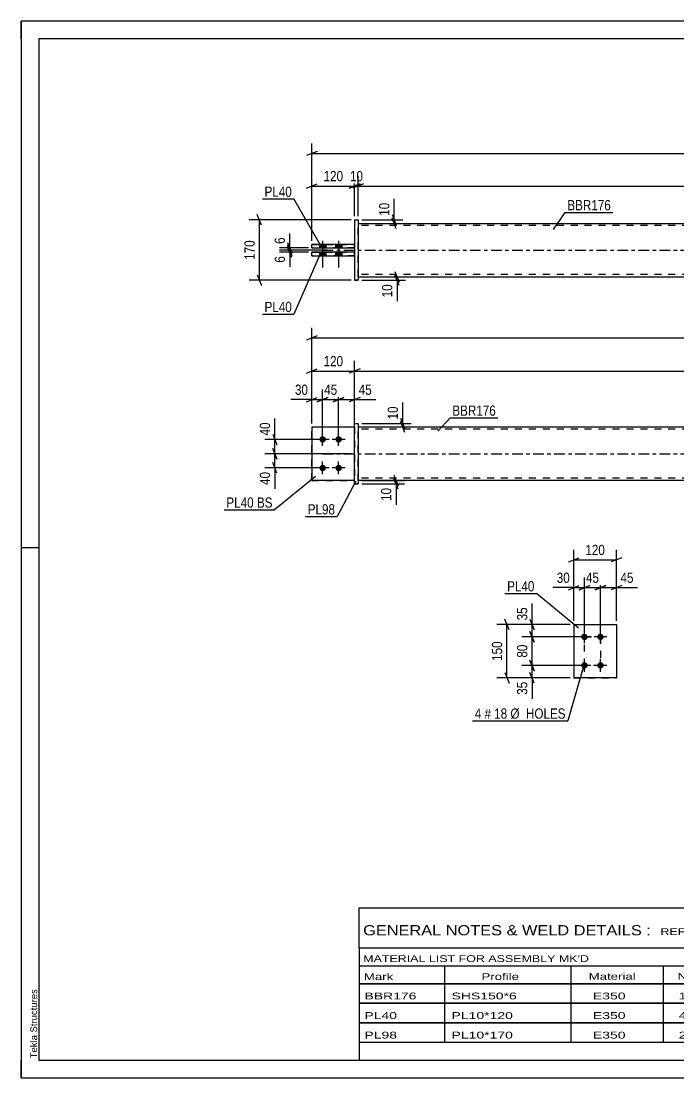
# Model space of a CAD drawing. Header units: millimetres. Extents: x 0 to 420, y 0 to 297.
# Drawn here: x 0 to 184.6, y 0 to 297 of the extents above; entities that cross this region are included whole.
import ezdxf

# ---------------------------------------------------------------- set-up
doc = ezdxf.new("R2010")
doc.units = ezdxf.units.MM
doc.linetypes.add('DXK_LINE_DOT2', pattern=[3.9198, 1.9599, -1.9599])
doc.linetypes.add('DXK_LINE_DOT3', pattern=[5.9187, 2.979, -0.9799, 0.9799, -0.9799])
doc.styles.add('Arial', font='ARIAL.TTF', dxfattribs={"height": 0.2})
doc.styles.add('Arial Narrow', font='ARIALN.TTF', dxfattribs={"height": 0.2})

# ---------------------------------------------------------------- blocks, each defined once
blk = doc.blocks.new('Unknown-580608322-1163')
at = {"color": 5, "linetype": 'Continuous'}
for p, q in [((420, 297), (0, 297)), ((0, 297), (0, 0)), ((0, 292), (0, 297)), ((415, 292), (5, 292)), ((5, 292), (5, 5)), ((5, 149), (0, 149)), ((0, 0), (0, 5)), ((5, 5), (415, 5)), ((0, 0), (420, 0))]:
    blk.add_line(p, q, dxfattribs=at)
at = {"color": 174, "linetype": 'Continuous', "style": 'Arial'}
blk.add_text('Tekla Structures', height=1.9102, rotation=90, dxfattribs=at).set_placement((4.5, 5.5))
blk = doc.blocks.new('Part-580608322-1769 - 1733')
at = {"color": 2, "linetype": 'Continuous'}
for p, q in [((81.76, 182.93), (93.76, 182.93)), ((81.76, 182.93), (81.76, 167.93)), ((93.76, 167.93), (81.76, 167.93)), ((81.76, 167.93), (81.76, 167.93))]:
    blk.add_line(p, q, dxfattribs=at)
at = {"color": 7, "linetype": 'DXK_LINE_DOT2'}
for p, q in [((81.76, 182.93), (93.76, 182.93)), ((93.76, 182.93), (93.76, 182.93)), ((93.76, 182.93), (93.76, 167.93)), ((81.76, 167.93), (93.76, 167.93)), ((81.76, 167.93), (81.76, 167.93))]:
    blk.add_line(p, q, dxfattribs=at)
blk = doc.blocks.new('Part-580608322-1759 - 1733')
at = {"color": 2, "linetype": 'Continuous'}
for p, q in [((93.76, 183.93), (94.76, 183.93)), ((93.76, 166.93), (93.76, 183.93)), ((94.76, 183.93), (94.76, 183.93)), ((94.76, 183.93), (94.76, 166.93)), ((93.76, 166.93), (94.76, 166.93))]:
    blk.add_line(p, q, dxfattribs=at)
at = {"color": 7, "linetype": 'DXK_LINE_DOT2'}
for p, q in [((93.76, 183.93), (94.76, 183.93)), ((94.76, 166.93), (93.76, 166.93)), ((93.76, 166.93), (93.76, 166.93)), ((94.76, 166.93), (94.76, 166.93))]:
    blk.add_line(p, q, dxfattribs=at)
blk = doc.blocks.new('Part-580608322-1764 - 1733')
at = {"color": 7, "linetype": 'DXK_LINE_DOT2'}
for p, q in [((81.76, 182.93), (93.76, 182.93)), ((81.76, 182.93), (93.76, 182.93)), ((81.76, 167.93), (81.76, 182.93)), ((93.76, 182.93), (93.76, 182.93)), ((93.76, 182.93), (93.76, 167.93)), ((81.76, 167.93), (93.76, 167.93)), ((93.76, 167.93), (81.76, 167.93)), ((81.76, 167.93), (81.76, 167.93))]:
    blk.add_line(p, q, dxfattribs=at)
blk = doc.blocks.new('Part-580608322-1779 - 1733')
at = {"color": 2, "linetype": 'Continuous'}
for p, q in [((94.76, 182.93), (328.92, 182.93)), ((328.92, 167.93), (94.76, 167.93))]:
    blk.add_line(p, q, dxfattribs=at)
at = {"color": 7, "linetype": 'DXK_LINE_DOT2'}
for p, q in [((94.76, 167.93), (94.76, 182.93)), ((328.92, 182.33), (94.76, 182.33)), ((328.92, 167.93), (328.92, 182.93)), ((328.92, 168.53), (94.76, 168.53))]:
    blk.add_line(p, q, dxfattribs=at)
at = {"color": 7, "linetype": 'DXK_LINE_DOT3'}
blk.add_line((84.76, 175.43), (338.92, 175.43), dxfattribs=at)
blk = doc.blocks.new('Bolt-580608322-1781 - 1733')
at = {"linetype": 'Continuous'}
for points in [[(84.76, 178.53), (84.58, 178.55), (84.4, 178.6), (84.24, 178.7), (84.1, 178.82), (83.98, 178.98), (83.91, 179.15), (83.87, 179.33), (83.87, 179.52), (83.91, 179.7), (83.98, 179.88), (84.1, 180.03), (84.24, 180.15), (84.4, 180.25), (84.58, 180.31), (84.76, 180.33), (84.95, 180.31), (85.13, 180.25), (85.29, 180.15), (85.43, 180.03), (85.54, 179.88), (85.62, 179.7), (85.66, 179.52), (85.66, 179.33), (85.62, 179.15), (85.54, 178.98), (85.43, 178.82), (85.29, 178.7), (85.13, 178.6), (84.95, 178.55)], [(89.26, 178.53), (89.08, 178.55), (88.9, 178.6), (88.74, 178.7), (88.6, 178.82), (88.48, 178.98), (88.41, 179.15), (88.37, 179.33), (88.37, 179.52), (88.41, 179.7), (88.48, 179.88), (88.6, 180.03), (88.74, 180.15), (88.9, 180.25), (89.08, 180.31), (89.26, 180.33), (89.45, 180.31), (89.63, 180.25), (89.79, 180.15), (89.93, 180.03), (90.04, 179.88), (90.12, 179.7), (90.16, 179.52), (90.16, 179.33), (90.12, 179.15), (90.04, 178.98), (89.93, 178.82), (89.79, 178.7), (89.63, 178.6), (89.45, 178.55)], [(84.76, 170.53), (84.58, 170.55), (84.4, 170.6), (84.24, 170.7), (84.1, 170.82), (83.98, 170.98), (83.91, 171.15), (83.87, 171.33), (83.87, 171.52), (83.91, 171.7), (83.98, 171.88), (84.1, 172.03), (84.24, 172.15), (84.4, 172.25), (84.58, 172.31), (84.76, 172.33), (84.95, 172.31), (85.13, 172.25), (85.29, 172.15), (85.43, 172.03), (85.54, 171.88), (85.62, 171.7), (85.66, 171.52), (85.66, 171.33), (85.62, 171.15), (85.54, 170.98), (85.43, 170.82), (85.29, 170.7), (85.13, 170.6), (84.95, 170.55)], [(89.26, 170.53), (89.08, 170.55), (88.9, 170.6), (88.74, 170.7), (88.6, 170.82), (88.48, 170.98), (88.41, 171.15), (88.37, 171.33), (88.37, 171.52), (88.41, 171.7), (88.48, 171.88), (88.6, 172.03), (88.74, 172.15), (88.9, 172.25), (89.08, 172.31), (89.26, 172.33), (89.45, 172.31), (89.63, 172.25), (89.79, 172.15), (89.93, 172.03), (90.04, 171.88), (90.12, 171.7), (90.16, 171.52), (90.16, 171.33), (90.12, 171.15), (90.04, 170.98), (89.93, 170.82), (89.79, 170.7), (89.63, 170.6), (89.45, 170.55)]]:
    blk.add_hatch(color=1, dxfattribs=at).paths.add_polyline_path(points)
at = {"color": 1, "linetype": 'Continuous'}
for p, q in [((84.76, 177.63), (84.76, 181.23)), ((89.26, 177.63), (89.26, 181.23)), ((86.56, 179.43), (82.96, 179.43)), ((91.06, 179.43), (87.46, 179.43)), ((84.76, 169.63), (84.76, 173.23)), ((89.26, 169.63), (89.26, 173.23)), ((86.56, 171.43), (82.96, 171.43)), ((91.06, 171.43), (87.46, 171.43))]:
    blk.add_line(p, q, dxfattribs=at)
blk = doc.blocks.new('Bolt-580608322-1398 - 1390')
at = {"linetype": 'Continuous'}
for points in [[(83.86, 233.26), (85.66, 233.26), (85.66, 234.26), (83.86, 234.26)], [(83.86, 233.26), (85.66, 233.26), (85.66, 234.26), (83.86, 234.26)], [(83.86, 231.06), (85.66, 231.06), (85.66, 232.06), (83.86, 232.06)], [(83.86, 231.06), (85.66, 231.06), (85.66, 232.06), (83.86, 232.06)], [(88.36, 233.26), (90.16, 233.26), (90.16, 234.26), (88.36, 234.26)], [(88.36, 233.26), (90.16, 233.26), (90.16, 234.26), (88.36, 234.26)], [(88.36, 231.06), (90.16, 231.06), (90.16, 232.06), (88.36, 232.06)], [(88.36, 231.06), (90.16, 231.06), (90.16, 232.06), (88.36, 232.06)]]:
    blk.add_hatch(color=1, dxfattribs=at).paths.add_polyline_path(points)
at = {"color": 1, "linetype": 'Continuous'}
for p, q in [((84.76, 235.26), (84.76, 227.76)), ((84.76, 235.26), (84.76, 227.76)), ((89.26, 235.26), (89.26, 227.76)), ((89.26, 235.26), (89.26, 227.76)), ((83.86, 234.26), (83.86, 233.26)), ((83.86, 234.26), (83.86, 233.26)), ((83.86, 232.06), (83.86, 231.06)), ((83.86, 232.06), (83.86, 231.06)), ((85.66, 234.26), (85.66, 233.26)), ((85.66, 234.26), (85.66, 233.26)), ((85.66, 232.06), (85.66, 231.06)), ((85.66, 232.06), (85.66, 231.06)), ((88.36, 234.26), (88.36, 233.26)), ((88.36, 234.26), (88.36, 233.26)), ((88.36, 232.06), (88.36, 231.06)), ((88.36, 232.06), (88.36, 231.06)), ((90.16, 234.26), (90.16, 233.26)), ((90.16, 234.26), (90.16, 233.26)), ((90.16, 232.06), (90.16, 231.06)), ((90.16, 232.06), (90.16, 231.06))]:
    blk.add_line(p, q, dxfattribs=at)
blk = doc.blocks.new('Part-580608322-1441 - 1390')
at = {"color": 2, "linetype": 'Continuous'}
for p, q in [((93.76, 232.06), (81.76, 232.06)), ((81.76, 231.06), (81.76, 232.06)), ((81.76, 231.06), (93.76, 231.06)), ((81.76, 231.06), (81.76, 231.06))]:
    blk.add_line(p, q, dxfattribs=at)
at = {"color": 7, "linetype": 'DXK_LINE_DOT2'}
for p, q in [((81.76, 232.06), (93.76, 232.06)), ((93.76, 231.06), (93.76, 232.06)), ((93.76, 231.06), (81.76, 231.06))]:
    blk.add_line(p, q, dxfattribs=at)
blk = doc.blocks.new('Part-580608322-1425 - 1390')
at = {"color": 2, "linetype": 'Continuous'}
for p, q in [((94.76, 240.16), (328.92, 240.16)), ((94.76, 225.16), (328.92, 225.16))]:
    blk.add_line(p, q, dxfattribs=at)
at = {"color": 7, "linetype": 'DXK_LINE_DOT2'}
for p, q in [((94.76, 225.16), (94.76, 240.16)), ((328.92, 239.56), (94.76, 239.56)), ((328.92, 240.16), (328.92, 225.16)), ((328.92, 225.76), (94.76, 225.76))]:
    blk.add_line(p, q, dxfattribs=at)
at = {"color": 7, "linetype": 'DXK_LINE_DOT3'}
blk.add_line((84.76, 232.66), (338.92, 232.66), dxfattribs=at)
blk = doc.blocks.new('Part-580608322-1446 - 1390')
at = {"color": 2, "linetype": 'Continuous'}
for p, q in [((93.76, 234.26), (81.76, 234.26)), ((81.76, 233.26), (81.76, 234.26)), ((81.76, 233.26), (93.76, 233.26)), ((81.76, 233.26), (81.76, 233.26))]:
    blk.add_line(p, q, dxfattribs=at)
at = {"color": 7, "linetype": 'DXK_LINE_DOT2'}
for p, q in [((81.76, 234.26), (93.76, 234.26)), ((93.76, 233.26), (81.76, 233.26)), ((93.76, 233.26), (93.76, 234.26))]:
    blk.add_line(p, q, dxfattribs=at)
blk = doc.blocks.new('Part-580608322-1447 - 1390')
at = {"color": 2, "linetype": 'Continuous'}
for p, q in [((93.76, 241.16), (94.76, 241.16)), ((93.76, 241.16), (93.76, 224.16)), ((94.76, 241.16), (94.76, 241.16)), ((94.76, 241.16), (94.76, 224.16)), ((94.76, 224.16), (93.76, 224.16)), ((93.76, 224.16), (93.76, 224.16))]:
    blk.add_line(p, q, dxfattribs=at)
at = {"color": 7, "linetype": 'DXK_LINE_DOT2'}
for p, q in [((93.76, 241.16), (94.76, 241.16)), ((93.76, 224.16), (94.76, 224.16)), ((93.76, 224.16), (93.76, 224.16))]:
    blk.add_line(p, q, dxfattribs=at)
blk = doc.blocks.new('Part-580608322-2112 - 2105')
at = {"color": 2, "linetype": 'Continuous'}
for p, q in [((155.36, 127.44), (167.36, 127.44)), ((155.36, 127.44), (155.36, 112.44)), ((167.36, 127.44), (167.36, 127.44)), ((167.36, 127.44), (167.36, 112.44)), ((167.36, 112.44), (155.36, 112.44)), ((155.36, 112.44), (155.36, 112.44))]:
    blk.add_line(p, q, dxfattribs=at)
at = {"color": 7, "linetype": 'DXK_LINE_DOT2'}
for p, q in [((155.36, 127.44), (167.36, 127.44)), ((167.36, 127.44), (167.36, 127.44)), ((155.36, 112.44), (167.36, 112.44))]:
    blk.add_line(p, q, dxfattribs=at)
blk = doc.blocks.new('Bolt-580608322-2145 - 2105')
at = {"linetype": 'Continuous'}
for points in [[(158.36, 124.84), (158.54, 124.82), (158.72, 124.76), (158.88, 124.67), (159.02, 124.54), (159.13, 124.39), (159.21, 124.22), (159.25, 124.04), (159.25, 123.85), (159.21, 123.66), (159.13, 123.49), (159.02, 123.34), (158.88, 123.21), (158.72, 123.12), (158.54, 123.06), (158.36, 123.04), (158.17, 123.06), (157.99, 123.12), (157.83, 123.21), (157.69, 123.34), (157.58, 123.49), (157.5, 123.66), (157.46, 123.85), (157.46, 124.04), (157.5, 124.22), (157.58, 124.39), (157.69, 124.54), (157.83, 124.67), (157.99, 124.76), (158.17, 124.82)], [(162.86, 124.84), (163.04, 124.82), (163.22, 124.76), (163.38, 124.67), (163.52, 124.54), (163.63, 124.39), (163.71, 124.22), (163.75, 124.04), (163.75, 123.85), (163.71, 123.66), (163.63, 123.49), (163.52, 123.34), (163.38, 123.21), (163.22, 123.12), (163.04, 123.06), (162.86, 123.04), (162.67, 123.06), (162.49, 123.12), (162.33, 123.21), (162.19, 123.34), (162.08, 123.49), (162, 123.66), (161.96, 123.85), (161.96, 124.04), (162, 124.22), (162.08, 124.39), (162.19, 124.54), (162.33, 124.67), (162.49, 124.76), (162.67, 124.82)], [(158.36, 116.84), (158.54, 116.82), (158.72, 116.76), (158.88, 116.67), (159.02, 116.54), (159.13, 116.39), (159.21, 116.22), (159.25, 116.04), (159.25, 115.85), (159.21, 115.66), (159.13, 115.49), (159.02, 115.34), (158.88, 115.21), (158.72, 115.12), (158.54, 115.06), (158.36, 115.04), (158.17, 115.06), (157.99, 115.12), (157.83, 115.21), (157.69, 115.34), (157.58, 115.49), (157.5, 115.66), (157.46, 115.85), (157.46, 116.04), (157.5, 116.22), (157.58, 116.39), (157.69, 116.54), (157.83, 116.67), (157.99, 116.76), (158.17, 116.82)], [(162.86, 116.84), (163.04, 116.82), (163.22, 116.76), (163.38, 116.67), (163.52, 116.54), (163.63, 116.39), (163.71, 116.22), (163.75, 116.04), (163.75, 115.85), (163.71, 115.66), (163.63, 115.49), (163.52, 115.34), (163.38, 115.21), (163.22, 115.12), (163.04, 115.06), (162.86, 115.04), (162.67, 115.06), (162.49, 115.12), (162.33, 115.21), (162.19, 115.34), (162.08, 115.49), (162, 115.66), (161.96, 115.85), (161.96, 116.04), (162, 116.22), (162.08, 116.39), (162.19, 116.54), (162.33, 116.67), (162.49, 116.76), (162.67, 116.82)]]:
    blk.add_hatch(color=1, dxfattribs=at).paths.add_polyline_path(points)
at = {"color": 1, "linetype": 'Continuous'}
for p, q in [((158.36, 122.14), (158.36, 125.74)), ((162.86, 122.14), (162.86, 125.74)), ((160.16, 123.94), (156.56, 123.94)), ((164.66, 123.94), (161.06, 123.94)), ((160.16, 115.94), (156.56, 115.94)), ((158.36, 114.14), (158.36, 117.74)), ((164.66, 115.94), (161.06, 115.94)), ((162.86, 114.14), (162.86, 117.74))]:
    blk.add_line(p, q, dxfattribs=at)
blk = doc.blocks.new('Rectangle-580608322-2255 - 2105')
at = {"color": 1, "linetype": 'DXK_LINE_DOT2'}
blk.add_lwpolyline([(158.36, 123.94), (162.86, 123.94), (162.86, 115.94), (158.36, 115.94), (158.36, 123.94)], close=True, dxfattribs=at)
blk = doc.blocks.new('StraightDimension-580608322-1955 - 1733')
at = {"color": 7, "linetype": 'Continuous'}
for p, q in [((83.76, 179.43), (68.47, 179.43)), ((70.72, 180.93), (71.92, 177.93)), ((71.32, 175.43), (71.32, 179.43)), ((92.76, 175.43), (68.47, 175.43)), ((71.92, 173.93), (70.72, 176.93))]:
    blk.add_line(p, q, dxfattribs=at)
at = {"color": 0}
blk.add_wipeout([(70.57, 184.81), (66.37, 184.81), (66.37, 179.95), (70.57, 179.95)], dxfattribs=at)
at = {"color": 7, "linetype": 'Continuous'}
blk.add_line((71.32, 179.43), (71.32, 185.33), dxfattribs=at)
blk.add_line((71.32, 179.43), (71.32, 185.33), dxfattribs=at)
at = {"color": 3, "style": 'Arial Narrow'}
blk.add_text('40', height=2.863, rotation=90.0002, dxfattribs=at).set_placement((69.97, 180.55))
blk = doc.blocks.new('StraightDimension-580608322-1784 - 1733')
at = {"color": 7, "linetype": 'Continuous'}
for p, q in [((104.79, 169.43), (105.99, 166.43)), ((95.76, 167.93), (107.79, 167.93)), ((95.76, 166.93), (107.79, 166.93)), ((105.99, 165.43), (104.79, 168.43)), ((105.39, 166.93), (105.39, 167.93))]:
    blk.add_line(p, q, dxfattribs=at)
at = {"color": 0}
blk.add_wipeout([(104.64, 166.4), (100.44, 166.4), (100.44, 161.55), (104.64, 161.55)], dxfattribs=at)
at = {"color": 7, "linetype": 'Continuous'}
blk.add_line((105.39, 166.93), (105.39, 161.02), dxfattribs=at)
blk.add_line((105.39, 166.93), (105.39, 161.02), dxfattribs=at)
at = {"color": 3, "style": 'Arial Narrow'}
blk.add_text('10', height=2.863, rotation=90.0002, dxfattribs=at).set_placement((104.04, 162.15))
blk = doc.blocks.new('StraightDimension-580608322-1857 - 1733')
at = {"color": 7, "linetype": 'Continuous'}
for p, q in [((83.26, 208.58), (80.26, 207.38)), ((81.76, 183.93), (81.76, 210.83)), ((81.76, 207.98), (341.92, 207.98)), ((340.42, 207.38), (343.42, 208.58)), ((341.92, 183.93), (341.92, 210.83))]:
    blk.add_line(p, q, dxfattribs=at)
at = {"color": 0}
blk.add_wipeout([(216.1, 208.73), (216.1, 212.93), (207.58, 212.93), (207.58, 208.73)], dxfattribs=at)
at = {"color": 3, "style": 'Arial Narrow'}
blk.add_text('2602', height=2.863, dxfattribs=at).set_placement((208.18, 209.33))
blk = doc.blocks.new('StraightDimension-580608322-1793 - 1733')
at = {"color": 7, "linetype": 'Continuous'}
for p, q in [((106.67, 185.43), (107.87, 182.43)), ((107.87, 181.43), (106.67, 184.43)), ((95.76, 183.93), (109.67, 183.93)), ((95.76, 182.93), (109.67, 182.93)), ((107.27, 182.93), (107.27, 183.93))]:
    blk.add_line(p, q, dxfattribs=at)
at = {"color": 0}
blk.add_wipeout([(106.52, 189.31), (102.32, 189.31), (102.32, 184.45), (106.52, 184.45)], dxfattribs=at)
at = {"color": 7, "linetype": 'Continuous'}
blk.add_line((107.27, 183.93), (107.27, 189.83), dxfattribs=at)
blk.add_line((107.27, 183.93), (107.27, 189.83), dxfattribs=at)
at = {"color": 3, "style": 'Arial Narrow'}
blk.add_text('10', height=2.863, rotation=90.0002, dxfattribs=at).set_placement((105.92, 185.05))
blk = doc.blocks.new('StraightDimension-580608322-1930 - 1733')
at = {"color": 7, "linetype": 'Continuous'}
for p, q in [((80.26, 198.06), (83.26, 199.26)), ((81.76, 183.93), (81.76, 201.51)), ((95.26, 199.26), (92.26, 198.06)), ((93.76, 176.43), (93.76, 201.51)), ((81.76, 198.66), (93.76, 198.66))]:
    blk.add_line(p, q, dxfattribs=at)
at = {"color": 0}
blk.add_wipeout([(91.11, 199.41), (91.11, 203.61), (84.42, 203.61), (84.42, 199.41)], dxfattribs=at)
at = {"color": 3, "style": 'Arial Narrow'}
blk.add_text('120', height=2.863, dxfattribs=at).set_placement((85.02, 200.01))
blk = doc.blocks.new('StraightDimension-580608322-1915 - 1733')
at = {"color": 7, "linetype": 'Continuous'}
for p, q in [((95.26, 199.26), (92.26, 198.06)), ((93.76, 176.43), (93.76, 201.51)), ((328.42, 198.06), (331.42, 199.26)), ((329.92, 183.93), (329.92, 201.51)), ((93.76, 198.66), (329.92, 198.66))]:
    blk.add_line(p, q, dxfattribs=at)
at = {"color": 0}
blk.add_wipeout([(216.1, 199.41), (216.1, 203.61), (207.58, 203.61), (207.58, 199.41)], dxfattribs=at)
at = {"color": 3, "style": 'Arial Narrow'}
blk.add_text('2362', height=2.863, dxfattribs=at).set_placement((208.18, 200.01))
blk = doc.blocks.new('StraightDimension-580608322-1946 - 1733')
at = {"color": 7, "linetype": 'Continuous'}
for p, q in [((92.76, 175.43), (68.47, 175.43)), ((70.72, 176.93), (71.92, 173.93)), ((71.32, 171.43), (71.32, 175.43)), ((71.92, 169.93), (70.72, 172.93)), ((83.76, 171.43), (68.47, 171.43))]:
    blk.add_line(p, q, dxfattribs=at)
at = {"color": 0}
blk.add_wipeout([(70.57, 170.9), (66.37, 170.9), (66.37, 166.05), (70.57, 166.05)], dxfattribs=at)
at = {"color": 7, "linetype": 'Continuous'}
blk.add_line((71.32, 171.43), (71.32, 165.52), dxfattribs=at)
blk.add_line((71.32, 171.43), (71.32, 165.52), dxfattribs=at)
at = {"color": 3, "style": 'Arial Narrow'}
blk.add_text('40', height=2.863, rotation=90.0002, dxfattribs=at).set_placement((69.97, 166.65))
blk = doc.blocks.new('StraightDimension-580608322-1965 - 1733')
at = {"color": 7, "linetype": 'Continuous'}
for p, q in [((89.26, 180.43), (89.26, 193.48)), ((93.76, 183.93), (93.76, 193.48)), ((87.76, 190.03), (90.76, 191.23)), ((89.26, 190.63), (93.76, 190.63)), ((95.26, 191.23), (92.26, 190.03))]:
    blk.add_line(p, q, dxfattribs=at)
at = {"color": 0}
blk.add_wipeout([(99.15, 191.38), (99.15, 195.58), (94.29, 195.58), (94.29, 191.38)], dxfattribs=at)
at = {"color": 7, "linetype": 'Continuous'}
blk.add_line((93.76, 190.63), (99.67, 190.63), dxfattribs=at)
blk.add_line((93.76, 190.63), (99.67, 190.63), dxfattribs=at)
at = {"color": 3, "style": 'Arial Narrow'}
blk.add_text('45', height=2.863, dxfattribs=at).set_placement((94.89, 191.98))
blk = doc.blocks.new('StraightDimension-580608322-1982 - 1733')
at = {"color": 7, "linetype": 'Continuous'}
for p, q in [((84.76, 180.43), (84.76, 193.48)), ((89.26, 180.43), (89.26, 193.48)), ((83.26, 190.03), (86.26, 191.23)), ((84.76, 190.63), (89.26, 190.63)), ((90.76, 191.23), (87.76, 190.03))]:
    blk.add_line(p, q, dxfattribs=at)
at = {"color": 0}
blk.add_wipeout([(89.44, 191.38), (89.44, 195.58), (84.59, 195.58), (84.59, 191.38)], dxfattribs=at)
at = {"color": 3, "style": 'Arial Narrow'}
blk.add_text('45', height=2.863, dxfattribs=at).set_placement((85.19, 191.98))
blk = doc.blocks.new('StraightDimension-580608322-1995 - 1733')
at = {"color": 7, "linetype": 'Continuous'}
for p, q in [((81.76, 183.93), (81.76, 193.48)), ((84.76, 180.43), (84.76, 193.48)), ((80.26, 190.03), (83.26, 191.23)), ((81.76, 190.63), (84.76, 190.63)), ((86.26, 191.23), (83.26, 190.03))]:
    blk.add_line(p, q, dxfattribs=at)
at = {"color": 0}
blk.add_wipeout([(81.24, 191.38), (81.24, 195.58), (76.38, 195.58), (76.38, 191.38)], dxfattribs=at)
at = {"color": 7, "linetype": 'Continuous'}
blk.add_line((81.76, 190.63), (75.86, 190.63), dxfattribs=at)
blk.add_line((81.76, 190.63), (75.86, 190.63), dxfattribs=at)
at = {"color": 3, "style": 'Arial Narrow'}
blk.add_text('30', height=2.863, dxfattribs=at).set_placement((76.98, 191.98))
blk = doc.blocks.new('StraightDimension-580608322-1676 - 1390')
at = {"color": 7, "linetype": 'Continuous'}
for p, q in [((86.01, 232.66), (72.65, 232.66)), ((80.76, 232.06), (72.65, 232.06)), ((74.9, 234.16), (76.1, 231.16)), ((76.1, 230.56), (74.9, 233.56)), ((75.5, 232.06), (75.5, 232.66))]:
    blk.add_line(p, q, dxfattribs=at)
at = {"color": 0}
blk.add_wipeout([(74.75, 231.54), (70.55, 231.54), (70.55, 228.51), (74.75, 228.51)], dxfattribs=at)
at = {"color": 7, "linetype": 'Continuous'}
blk.add_line((75.5, 232.06), (75.5, 227.98), dxfattribs=at)
blk.add_line((75.5, 232.06), (75.5, 227.98), dxfattribs=at)
at = {"color": 3, "style": 'Arial Narrow'}
blk.add_text('6', height=2.86, rotation=90.0002, dxfattribs=at).set_placement((74.15, 229.11))
blk = doc.blocks.new('StraightDimension-580608322-1488 - 1390')
at = {"color": 7, "linetype": 'Continuous'}
for p, q in [((105.07, 226.66), (106.27, 223.66)), ((95.76, 225.16), (108.07, 225.16)), ((95.76, 224.16), (108.07, 224.16)), ((106.27, 222.66), (105.07, 225.66)), ((105.67, 224.16), (105.67, 225.16))]:
    blk.add_line(p, q, dxfattribs=at)
at = {"color": 0}
blk.add_wipeout([(104.92, 223.64), (100.72, 223.64), (100.72, 218.78), (104.92, 218.78)], dxfattribs=at)
at = {"color": 7, "linetype": 'Continuous'}
blk.add_line((105.67, 224.16), (105.67, 218.26), dxfattribs=at)
blk.add_line((105.67, 224.16), (105.67, 218.26), dxfattribs=at)
at = {"color": 3, "style": 'Arial Narrow'}
blk.add_text('10', height=2.863, rotation=90.0002, dxfattribs=at).set_placement((104.32, 219.38))
blk = doc.blocks.new('StraightDimension-580608322-1498 - 1390')
at = {"color": 7, "linetype": 'Continuous'}
for p, q in [((95.76, 241.16), (107.26, 241.16)), ((104.26, 242.66), (105.46, 239.66)), ((105.46, 238.66), (104.26, 241.66)), ((104.86, 240.16), (104.86, 241.16)), ((95.76, 240.16), (107.26, 240.16))]:
    blk.add_line(p, q, dxfattribs=at)
at = {"color": 0}
blk.add_wipeout([(104.11, 246.54), (99.91, 246.54), (99.91, 241.69), (104.11, 241.69)], dxfattribs=at)
at = {"color": 7, "linetype": 'Continuous'}
blk.add_line((104.86, 241.16), (104.86, 247.07), dxfattribs=at)
blk.add_line((104.86, 241.16), (104.86, 247.07), dxfattribs=at)
at = {"color": 3, "style": 'Arial Narrow'}
blk.add_text('10', height=2.863, rotation=90.0002, dxfattribs=at).set_placement((103.51, 242.29))
blk = doc.blocks.new('StraightDimension-580608322-1509 - 1390')
at = {"color": 7, "linetype": 'Continuous'}
for p, q in [((92.76, 241.16), (64.14, 241.16)), ((67.59, 239.66), (66.39, 242.66)), ((66.99, 224.16), (66.99, 241.16)), ((92.76, 224.16), (64.14, 224.16)), ((66.39, 225.66), (67.59, 222.66))]:
    blk.add_line(p, q, dxfattribs=at)
at = {"color": 0}
blk.add_wipeout([(66.24, 236.01), (62.04, 236.01), (62.04, 229.32), (66.24, 229.32)], dxfattribs=at)
at = {"color": 3, "style": 'Arial Narrow'}
blk.add_text('170', height=2.863, rotation=90.0002, dxfattribs=at).set_placement((65.64, 229.92))
blk = doc.blocks.new('StraightDimension-580608322-1520 - 1390')
at = {"color": 7, "linetype": 'Continuous'}
for p, q in [((81.76, 235.26), (81.76, 262.65)), ((341.92, 235.26), (341.92, 262.65)), ((83.26, 260.4), (80.26, 259.2)), ((81.76, 259.8), (341.92, 259.8)), ((340.42, 259.2), (343.42, 260.4))]:
    blk.add_line(p, q, dxfattribs=at)
at = {"color": 0}
blk.add_wipeout([(216.1, 260.55), (216.1, 264.75), (207.58, 264.75), (207.58, 260.55)], dxfattribs=at)
at = {"color": 3, "style": 'Arial Narrow'}
blk.add_text('2602', height=2.863, dxfattribs=at).set_placement((208.18, 261.15))
blk = doc.blocks.new('StraightDimension-580608322-1531 - 1390')
at = {"color": 7, "linetype": 'Continuous'}
for p, q in [((81.76, 235.26), (81.76, 253.51)), ((93.76, 242.16), (93.76, 253.51)), ((80.26, 250.06), (83.26, 251.26)), ((81.76, 250.66), (93.76, 250.66)), ((95.26, 251.26), (92.26, 250.06))]:
    blk.add_line(p, q, dxfattribs=at)
at = {"color": 0}
blk.add_wipeout([(91.11, 251.41), (91.11, 255.61), (84.42, 255.61), (84.42, 251.41)], dxfattribs=at)
at = {"color": 3, "style": 'Arial Narrow'}
blk.add_text('120', height=2.863, dxfattribs=at).set_placement((85.02, 252.01))
blk = doc.blocks.new('StraightDimension-580608322-1541 - 1390')
at = {"color": 7, "linetype": 'Continuous'}
for p, q in [((93.76, 242.16), (93.76, 253.51)), ((94.76, 242.16), (94.76, 253.51)), ((92.26, 250.06), (95.26, 251.26)), ((96.26, 251.26), (93.26, 250.06)), ((93.76, 250.66), (94.76, 250.66))]:
    blk.add_line(p, q, dxfattribs=at)
at = {"color": 0}
blk.add_wipeout([(96.69, 251.41), (96.69, 255.61), (91.84, 255.61), (91.84, 251.41)], dxfattribs=at)
at = {"color": 3, "style": 'Arial Narrow'}
blk.add_text('10', height=2.863, dxfattribs=at).set_placement((92.44, 252.01))
blk = doc.blocks.new('StraightDimension-580608322-1571 - 1390')
at = {"color": 7, "linetype": 'Continuous'}
for p, q in [((94.76, 242.16), (94.76, 253.51)), ((328.92, 242.16), (328.92, 253.51)), ((96.26, 251.26), (93.26, 250.06)), ((94.76, 250.66), (328.92, 250.66)), ((327.42, 250.06), (330.42, 251.26))]:
    blk.add_line(p, q, dxfattribs=at)
at = {"color": 0}
blk.add_wipeout([(216.1, 251.41), (216.1, 255.61), (207.58, 255.61), (207.58, 251.41)], dxfattribs=at)
at = {"color": 3, "style": 'Arial Narrow'}
blk.add_text('2342', height=2.863, dxfattribs=at).set_placement((208.18, 252.01))
blk = doc.blocks.new('StraightDimension-580608322-1686 - 1390')
at = {"color": 7, "linetype": 'Continuous'}
for p, q in [((74.9, 234.76), (76.1, 231.76)), ((80.76, 233.26), (72.65, 233.26)), ((86.01, 232.66), (72.65, 232.66)), ((76.1, 231.16), (74.9, 234.16)), ((75.5, 232.66), (75.5, 233.26))]:
    blk.add_line(p, q, dxfattribs=at)
at = {"color": 0}
blk.add_wipeout([(74.75, 236.82), (70.55, 236.82), (70.55, 233.79), (74.75, 233.79)], dxfattribs=at)
at = {"color": 7, "linetype": 'Continuous'}
blk.add_line((75.5, 233.26), (75.5, 237.34), dxfattribs=at)
blk.add_line((75.5, 233.26), (75.5, 237.34), dxfattribs=at)
at = {"color": 3, "style": 'Arial Narrow'}
blk.add_text('6', height=2.86, rotation=90.0002, dxfattribs=at).set_placement((74.15, 234.39))
blk = doc.blocks.new('StraightDimension-580608322-2165 - 2105')
at = {"color": 7, "linetype": 'Continuous'}
for p, q in [((162.86, 124.94), (162.86, 140.64)), ((167.36, 128.44), (167.36, 140.64)), ((161.36, 137.19), (164.36, 138.39)), ((162.86, 137.79), (167.36, 137.79)), ((168.86, 138.39), (165.86, 137.19))]:
    blk.add_line(p, q, dxfattribs=at)
at = {"color": 0}
blk.add_wipeout([(172.74, 138.54), (172.74, 142.74), (167.88, 142.74), (167.88, 138.54)], dxfattribs=at)
at = {"color": 7, "linetype": 'Continuous'}
blk.add_line((167.36, 137.79), (173.26, 137.79), dxfattribs=at)
blk.add_line((167.36, 137.79), (173.26, 137.79), dxfattribs=at)
at = {"color": 3, "style": 'Arial Narrow'}
blk.add_text('45', height=2.863, dxfattribs=at).set_placement((168.48, 139.14))
blk = doc.blocks.new('StraightDimension-580608322-2148 - 2105')
at = {"color": 7, "linetype": 'Continuous'}
for p, q in [((153.86, 144.99), (156.86, 146.19)), ((155.36, 128.44), (155.36, 148.44)), ((155.36, 145.59), (167.36, 145.59)), ((168.86, 146.19), (165.86, 144.99)), ((167.36, 128.44), (167.36, 148.44))]:
    blk.add_line(p, q, dxfattribs=at)
at = {"color": 0}
blk.add_wipeout([(164.7, 146.34), (164.7, 150.54), (158.01, 150.54), (158.01, 146.34)], dxfattribs=at)
at = {"color": 3, "style": 'Arial Narrow'}
blk.add_text('120', height=2.863, dxfattribs=at).set_placement((158.61, 146.94))
blk = doc.blocks.new('StraightDimension-580608322-2242 - 2105')
at = {"color": 7, "linetype": 'Continuous'}
for p, q in [((157.36, 115.94), (140.77, 115.94)), ((143.02, 117.44), (144.22, 114.44)), ((143.62, 112.44), (143.62, 115.94)), ((144.22, 110.94), (143.02, 113.94)), ((154.36, 112.44), (140.77, 112.44))]:
    blk.add_line(p, q, dxfattribs=at)
at = {"color": 0}
blk.add_wipeout([(142.87, 111.92), (138.67, 111.92), (138.67, 107.06), (142.87, 107.06)], dxfattribs=at)
at = {"color": 7, "linetype": 'Continuous'}
blk.add_line((143.62, 112.44), (143.62, 106.54), dxfattribs=at)
blk.add_line((143.62, 112.44), (143.62, 106.54), dxfattribs=at)
at = {"color": 3, "style": 'Arial Narrow'}
blk.add_text('35', height=2.863, rotation=90.0002, dxfattribs=at).set_placement((142.27, 107.66))
blk = doc.blocks.new('StraightDimension-580608322-2178 - 2105')
at = {"color": 7, "linetype": 'Continuous'}
for p, q in [((158.36, 124.94), (158.36, 140.64)), ((162.86, 124.94), (162.86, 140.64)), ((156.86, 137.19), (159.86, 138.39)), ((158.36, 137.79), (162.86, 137.79)), ((164.36, 138.39), (161.36, 137.19))]:
    blk.add_line(p, q, dxfattribs=at)
at = {"color": 0}
blk.add_wipeout([(163.03, 138.54), (163.03, 142.74), (158.18, 142.74), (158.18, 138.54)], dxfattribs=at)
at = {"color": 3, "style": 'Arial Narrow'}
blk.add_text('45', height=2.863, dxfattribs=at).set_placement((158.78, 139.14))
blk = doc.blocks.new('StraightDimension-580608322-2188 - 2105')
at = {"color": 7, "linetype": 'Continuous'}
for p, q in [((155.36, 128.44), (155.36, 140.64)), ((158.36, 124.94), (158.36, 140.64)), ((153.86, 137.19), (156.86, 138.39)), ((155.36, 137.79), (158.36, 137.79)), ((159.86, 138.39), (156.86, 137.19))]:
    blk.add_line(p, q, dxfattribs=at)
at = {"color": 0}
blk.add_wipeout([(154.83, 138.54), (154.83, 142.74), (149.97, 142.74), (149.97, 138.54)], dxfattribs=at)
at = {"color": 7, "linetype": 'Continuous'}
blk.add_line((155.36, 137.79), (149.45, 137.79), dxfattribs=at)
blk.add_line((155.36, 137.79), (149.45, 137.79), dxfattribs=at)
at = {"color": 3, "style": 'Arial Narrow'}
blk.add_text('30', height=2.863, dxfattribs=at).set_placement((150.57, 139.14))
blk = doc.blocks.new('StraightDimension-580608322-2202 - 2105')
at = {"color": 7, "linetype": 'Continuous'}
for p, q in [((137.16, 125.94), (135.96, 128.94)), ((154.36, 127.44), (133.71, 127.44)), ((136.56, 112.44), (136.56, 127.44)), ((135.96, 113.94), (137.16, 110.94)), ((154.36, 112.44), (133.71, 112.44))]:
    blk.add_line(p, q, dxfattribs=at)
at = {"color": 0}
blk.add_wipeout([(135.81, 123.28), (131.61, 123.28), (131.61, 116.6), (135.81, 116.6)], dxfattribs=at)
at = {"color": 3, "style": 'Arial Narrow'}
blk.add_text('150', height=2.863, rotation=90.0002, dxfattribs=at).set_placement((135.21, 117.2))
blk = doc.blocks.new('StraightDimension-580608322-2219 - 2105')
at = {"color": 7, "linetype": 'Continuous'}
for p, q in [((143.02, 128.94), (144.22, 125.94)), ((154.36, 127.44), (140.77, 127.44)), ((144.22, 122.44), (143.02, 125.44)), ((143.62, 123.94), (143.62, 127.44)), ((157.36, 123.94), (140.77, 123.94))]:
    blk.add_line(p, q, dxfattribs=at)
at = {"color": 0}
blk.add_wipeout([(142.87, 132.82), (138.67, 132.82), (138.67, 127.97), (142.87, 127.97)], dxfattribs=at)
at = {"color": 7, "linetype": 'Continuous'}
blk.add_line((143.62, 127.44), (143.62, 133.35), dxfattribs=at)
blk.add_line((143.62, 127.44), (143.62, 133.35), dxfattribs=at)
at = {"color": 3, "style": 'Arial Narrow'}
blk.add_text('35', height=2.863, rotation=90.0002, dxfattribs=at).set_placement((142.27, 128.57))
blk = doc.blocks.new('StraightDimension-580608322-2232 - 2105')
at = {"color": 7, "linetype": 'Continuous'}
for p, q in [((143.02, 125.44), (144.22, 122.44)), ((157.36, 123.94), (140.77, 123.94)), ((143.62, 115.94), (143.62, 123.94)), ((157.36, 115.94), (140.77, 115.94)), ((144.22, 114.44), (143.02, 117.44))]:
    blk.add_line(p, q, dxfattribs=at)
at = {"color": 0}
blk.add_wipeout([(142.87, 122.37), (138.67, 122.37), (138.67, 117.51), (142.87, 117.51)], dxfattribs=at)
at = {"color": 3, "style": 'Arial Narrow'}
blk.add_text('80', height=2.863, rotation=90.0002, dxfattribs=at).set_placement((142.27, 118.11))
blk = doc.blocks.new('Unknown-580608322-3670')
at = {"color": 7, "linetype": 'Continuous'}
for p, q in [((95, 47.75), (255, 47.75)), ((95, 36.5), (95, 47.75)), ((255, 47.75), (255, 36.5)), ((95, 36.5), (255, 36.5)), ((95, 36.5), (95, 31.5)), ((255, 36.5), (255, 31.5)), ((95, 31.5), (255, 31.5)), ((95, 31.5), (95, 26.5)), ((119, 31.5), (119, 26.5)), ((154.5, 31.5), (154.5, 26.5)), ((180.5, 31.5), (180.5, 26.5)), ((193.5, 31.5), (193.5, 26.5)), ((211, 31.5), (211, 26.5)), ((233, 31.5), (233, 26.5)), ((255, 31.5), (255, 26.5)), ((95, 26.5), (255, 26.5)), ((95, 26.45), (95, 21.05)), ((95, 26.45), (255, 26.45)), ((119, 26.5), (119, 21)), ((154.5, 26.5), (154.5, 21)), ((180.5, 26.5), (180.5, 21)), ((193.5, 26.5), (193.5, 21)), ((211, 26.5), (211, 21)), ((233, 26.5), (233, 21)), ((255, 26.45), (255, 21.05)), ((95, 21.05), (255, 21.05)), ((95, 20.95), (95, 15.55)), ((95, 20.95), (255, 20.95)), ((119, 21), (119, 15.5)), ((154.5, 21), (154.5, 15.5)), ((180.5, 21), (180.5, 15.5)), ((193.5, 21), (193.5, 15.5)), ((211, 21), (211, 15.5)), ((233, 21), (233, 15.5)), ((255, 20.95), (255, 15.55)), ((95, 15.55), (255, 15.55)), ((95, 15.45), (95, 10.05)), ((95, 15.45), (255, 15.45)), ((119, 15.5), (119, 10)), ((154.5, 15.5), (154.5, 10)), ((180.5, 15.5), (180.5, 10)), ((193.5, 15.5), (193.5, 10)), ((211, 15.5), (211, 10)), ((233, 15.5), (233, 10)), ((255, 15.45), (255, 10.05)), ((95, 10.05), (255, 10.05)), ((95, 10), (255, 10)), ((95, 10), (95, 5)), ((211, 10), (211, 5)), ((233, 10), (233, 5)), ((255, 10), (255, 5)), ((95, 5), (255, 5))]:
    blk.add_line(p, q, dxfattribs=at)
at = {"color": 7, "style": 'Arial Narrow'}
for s, height, width, p in [('GENERAL NOTES & WELD DETAILS :', 2.8633, 1.4, (96.15, 40.06)), ('REFER TYP DRAWING TYP-01', 1.9089, 1.6, (179.7, 40.16)), ("MATERIAL LIST FOR ASSEMBLY MK'D", 1.9089, 1.6, (96.15, 32.56)), ('BBR176', 1.909, 1.794707, (187.48, 32.47)), ('1', 1.91, 1.794707, (217.08, 32.56)), ('No. Required', 1.9089, 1.6, (226.41, 32.56)), ('Mark', 1.909, 1.7, (96.34, 27.5)), ('Profile', 1.909, 1.7, (129.41, 27.5)), ('Material', 1.909, 1.7, (159.54, 27.56)), ('No.', 1.909, 1.7, (184.5, 27.56)), ('Length', 1.909, 1.7, (195, 27.56)), ('Area', 1.909, 1.7, (217.5, 27.56)), ('Weight', 1.909, 1.7, (237, 27.56))]:
    blk.add_text(s, height=height, dxfattribs=dict(at, width=width)).set_placement(p)
at = {"color": 7, "linetype": 'Continuous', "style": 'Arial Narrow'}
for s, height, width, p in [('BBR176', 1.909, 1.794707, (96.5, 22.06)), ('SHS150*6', 1.909, 1.794707, (121, 22.06)), ('E350', 1.909, 1.794707, (160.74, 22.06)), ('1', 1.91, 1.794707, (184.86, 22.06)), ('2342', 1.909, 1.794707, (197.58, 22.06)), ('1.4', 1.909, 1.794707, (221.32, 22.06)), ('63.5', 1.909, 1.794707, (240.14, 22.06)), ('PL40', 1.909, 1.794707, (96.5, 16.56)), ('PL10*120', 1.909, 1.794707, (121, 16.56)), ('E350', 1.909, 1.794707, (160.74, 16.56)), ('4', 1.91, 1.794707, (184.86, 16.56)), ('150', 1.909, 1.794707, (199.77, 16.56)), ('0.0', 1.909, 1.794707, (221.32, 16.56)), ('5.7', 1.909, 1.794707, (242.33, 16.56)), ('PL98', 1.909, 1.794707, (96.5, 11.06)), ('PL10*170', 1.909, 1.794707, (121, 11.06)), ('E350', 1.909, 1.794707, (160.74, 11.06)), ('2', 1.91, 1.794707, (184.86, 11.06)), ('170', 1.909, 1.794707, (199.77, 11.06)), ('0.1', 1.909, 1.794707, (221.32, 11.06)), ('4.5', 1.909, 1.794707, (242.33, 11.06)), ('Total', 1.909, 1.7, (197.33, 6.5)), ('1.7', 1.909, 1.794707, (220.83, 6.5)), ('73.7', 1.909, 1.794707, (240.14, 6.5))]:
    blk.add_text(s, height=height, dxfattribs=dict(at, width=width)).set_placement(p)
blk = doc.blocks.new('Mark-580608322-1755 - 1733')
at = {"color": 0}
blk.add_wipeout([(88.23, 158.36), (88.23, 161.36), (80.56, 161.36), (80.56, 158.36)], dxfattribs=at)
blk.add_wipeout([(88.23, 158.36), (88.23, 161.36), (80.56, 161.36), (80.56, 158.36)], dxfattribs=at)
at = {"color": 30, "linetype": 'Continuous'}
for p in [(94.12, 167.69), (79.96, 157.76)]:
    blk.add_line(p, (88.83, 157.76), dxfattribs=at)
at = {"color": 3, "style": 'Arial Narrow'}
blk.add_text('PL98', height=2.863, dxfattribs=at).set_placement((80.56, 158.36))
blk = doc.blocks.new('MarkSet-580608322-2033 - 1733')
at = {"color": 0}
blk.add_wipeout([(65.38, 160.26), (65.38, 163.26), (57.7, 163.26), (57.7, 160.26)], dxfattribs=at)
blk.add_wipeout([(65.38, 160.26), (65.38, 163.26), (57.7, 163.26), (57.7, 160.26)], dxfattribs=at)
blk.add_wipeout([(70.66, 160.26), (70.66, 163.26), (66.28, 163.26), (66.28, 160.26)], dxfattribs=at)
blk.add_wipeout([(70.66, 160.26), (70.66, 163.26), (66.28, 163.26), (66.28, 160.26)], dxfattribs=at)
at = {"color": 30, "linetype": 'Continuous'}
for p in [(82.73, 169.03), (57.1, 159.66)]:
    blk.add_line(p, (71.26, 159.66), dxfattribs=at)
at = {"color": 3, "style": 'Arial Narrow'}
for s, p in [('PL40', (57.7, 160.26)), ('BS', (66.28, 160.26))]:
    blk.add_text(s, height=2.863, dxfattribs=at).set_placement(p)
blk = doc.blocks.new('Mark-580608322-1775 - 1733')
at = {"color": 0}
blk.add_wipeout([(133.45, 186.1), (133.45, 189.1), (121.21, 189.1), (121.21, 186.1)], dxfattribs=at)
blk.add_wipeout([(133.45, 186.1), (133.45, 189.1), (121.21, 189.1), (121.21, 186.1)], dxfattribs=at)
at = {"color": 30, "linetype": 'Continuous'}
for p, q in [((117.1, 181.76), (120.61, 185.5)), ((120.61, 185.5), (134.05, 185.5))]:
    blk.add_line(p, q, dxfattribs=at)
at = {"color": 3, "style": 'Arial Narrow'}
blk.add_text('BBR176', height=2.863, dxfattribs=at).set_placement((121.21, 186.1))
blk = doc.blocks.new('Mark-580608322-1437 - 1390')
at = {"color": 0}
blk.add_wipeout([(76.09, 215.24), (76.09, 218.24), (68.42, 218.24), (68.42, 215.24)], dxfattribs=at)
blk.add_wipeout([(76.09, 215.24), (76.09, 218.24), (68.42, 218.24), (68.42, 215.24)], dxfattribs=at)
at = {"color": 30, "linetype": 'Continuous'}
for p in [(84.19, 231.83), (67.82, 214.64)]:
    blk.add_line(p, (76.69, 214.64), dxfattribs=at)
at = {"color": 3, "style": 'Arial Narrow'}
blk.add_text('PL40', height=2.863, dxfattribs=at).set_placement((68.42, 215.24))
blk = doc.blocks.new('Mark-580608322-1420 - 1390')
at = {"color": 0}
blk.add_wipeout([(165.78, 243.85), (165.78, 246.85), (153.54, 246.85), (153.54, 243.85)], dxfattribs=at)
blk.add_wipeout([(165.78, 243.85), (165.78, 246.85), (153.54, 246.85), (153.54, 243.85)], dxfattribs=at)
at = {"color": 30, "linetype": 'Continuous'}
for p, q in [((149.66, 238.4), (152.94, 243.25)), ((152.94, 243.25), (166.38, 243.25))]:
    blk.add_line(p, q, dxfattribs=at)
at = {"color": 3, "style": 'Arial Narrow'}
blk.add_text('BBR176', height=2.863, dxfattribs=at).set_placement((153.54, 243.85))
blk = doc.blocks.new('Mark-580608322-1442 - 1390')
at = {"color": 0}
blk.add_wipeout([(76.09, 247.62), (76.09, 250.62), (68.42, 250.62), (68.42, 247.62)], dxfattribs=at)
blk.add_wipeout([(76.09, 247.62), (76.09, 250.62), (68.42, 250.62), (68.42, 247.62)], dxfattribs=at)
at = {"color": 30, "linetype": 'Continuous'}
for p in [(67.82, 247.02), (84.19, 234.03)]:
    blk.add_line(p, (76.69, 247.02), dxfattribs=at)
at = {"color": 3, "style": 'Arial Narrow'}
blk.add_text('PL40', height=2.863, dxfattribs=at).set_placement((68.42, 247.62))
blk = doc.blocks.new('Mark-580608322-2141 - 2105')
at = {"color": 0}
blk.add_wipeout([(129.36, 100.95), (129.36, 103.95), (127.53, 103.95), (127.53, 100.95)], dxfattribs=at)
blk.add_wipeout([(129.36, 100.95), (129.36, 103.95), (127.53, 103.95), (127.53, 100.95)], dxfattribs=at)
blk.add_wipeout([(132.08, 100.95), (132.08, 103.95), (130.26, 103.95), (130.26, 100.95)], dxfattribs=at)
blk.add_wipeout([(132.08, 100.95), (132.08, 103.95), (130.26, 103.95), (130.26, 100.95)], dxfattribs=at)
at = {"color": 3, "style": 'Arial Narrow'}
blk.add_text('4', height=2.86, dxfattribs=at).set_placement((127.53, 100.95))
at = {"color": 0}
blk.add_wipeout([(136.64, 100.95), (136.64, 103.95), (132.98, 103.95), (132.98, 100.95)], dxfattribs=at)
blk.add_wipeout([(136.64, 100.95), (136.64, 103.95), (132.98, 103.95), (132.98, 100.95)], dxfattribs=at)
at = {"color": 3, "style": 'Arial Narrow'}
blk.add_text('#', height=2.86, dxfattribs=at).set_placement((130.26, 100.95))
at = {"color": 0}
blk.add_wipeout([(153.07, 100.95), (153.07, 103.95), (137.54, 103.95), (137.54, 100.95)], dxfattribs=at)
blk.add_wipeout([(153.07, 100.95), (153.07, 103.95), (137.54, 103.95), (137.54, 100.95)], dxfattribs=at)
at = {"color": 7, "linetype": 'Continuous'}
for p in [(158.22, 115.96), (126.93, 100.35)]:
    blk.add_line(p, (153.67, 100.35), dxfattribs=at)
at = {"color": 3, "style": 'Arial Narrow'}
for s, p in [('18', (132.98, 100.95)), ('Ø  HOLES', (137.54, 100.95))]:
    blk.add_text(s, height=2.863, dxfattribs=at).set_placement(p)
blk = doc.blocks.new('Mark-580608322-2108 - 2105')
at = {"color": 0}
blk.add_wipeout([(144.3, 136.73), (144.3, 139.73), (136.62, 139.73), (136.62, 136.73)], dxfattribs=at)
blk.add_wipeout([(144.3, 136.73), (144.3, 139.73), (136.62, 139.73), (136.62, 136.73)], dxfattribs=at)
at = {"color": 30, "linetype": 'Continuous'}
for p in [(136.02, 136.13), (156.7, 126.42)]:
    blk.add_line(p, (144.9, 136.13), dxfattribs=at)
at = {"color": 3, "style": 'Arial Narrow'}
blk.add_text('PL40', height=2.863, dxfattribs=at).set_placement((136.62, 136.73))

msp = doc.modelspace()

# ---------------------------------------------------------------- block references
for name in ['Unknown-580608322-1163', 'Part-580608322-1447 - 1390', 'Part-580608322-1425 - 1390', 'Bolt-580608322-1398 - 1390', 'Part-580608322-1446 - 1390', 'Part-580608322-1441 - 1390', 'Part-580608322-1769 - 1733', 'Part-580608322-1764 - 1733', 'Bolt-580608322-1781 - 1733', 'Part-580608322-1779 - 1733', 'Part-580608322-1759 - 1733', 'Part-580608322-2112 - 2105', 'Bolt-580608322-2145 - 2105', 'Rectangle-580608322-2255 - 2105', 'Unknown-580608322-3670']:
    msp.add_blockref(name, (0, 0))

# ---------------------------------------------------------------- next in the draw order: block references
for name in ['StraightDimension-580608322-1498 - 1390', 'StraightDimension-580608322-1676 - 1390', 'StraightDimension-580608322-1488 - 1390', 'StraightDimension-580608322-1955 - 1733', 'StraightDimension-580608322-1784 - 1733', 'StraightDimension-580608322-2165 - 2105', 'StraightDimension-580608322-2242 - 2105']:
    msp.add_blockref(name, (0, 0))

# ---------------------------------------------------------------- next in the draw order: block references
for name in ['StraightDimension-580608322-1509 - 1390', 'StraightDimension-580608322-1857 - 1733', 'StraightDimension-580608322-2148 - 2105']:
    msp.add_blockref(name, (0, 0))

# ---------------------------------------------------------------- next in the draw order: block references
for name in ['StraightDimension-580608322-1520 - 1390', 'StraightDimension-580608322-1793 - 1733', 'StraightDimension-580608322-2178 - 2105']:
    msp.add_blockref(name, (0, 0))

# ---------------------------------------------------------------- next in the draw order: block references
for name in ['StraightDimension-580608322-1531 - 1390', 'StraightDimension-580608322-1930 - 1733', 'StraightDimension-580608322-2188 - 2105']:
    msp.add_blockref(name, (0, 0))

# ---------------------------------------------------------------- next in the draw order: block references
for name in ['StraightDimension-580608322-1541 - 1390', 'StraightDimension-580608322-1686 - 1390', 'StraightDimension-580608322-1915 - 1733', 'StraightDimension-580608322-2202 - 2105']:
    msp.add_blockref(name, (0, 0))

# ---------------------------------------------------------------- next in the draw order: block references
for name in ['StraightDimension-580608322-1571 - 1390', 'Mark-580608322-1442 - 1390', 'Mark-580608322-1437 - 1390', 'StraightDimension-580608322-1965 - 1733', 'Mark-580608322-1775 - 1733', 'StraightDimension-580608322-1946 - 1733', 'StraightDimension-580608322-2219 - 2105']:
    msp.add_blockref(name, (0, 0))

# ---------------------------------------------------------------- next in the draw order: block references
for name in ['Mark-580608322-1420 - 1390', 'StraightDimension-580608322-1982 - 1733', 'Mark-580608322-1755 - 1733', 'StraightDimension-580608322-2232 - 2105']:
    msp.add_blockref(name, (0, 0))

# ---------------------------------------------------------------- next in the draw order: block references
for name in ['StraightDimension-580608322-1995 - 1733', 'MarkSet-580608322-2033 - 1733', 'Mark-580608322-2108 - 2105', 'Mark-580608322-2141 - 2105']:
    msp.add_blockref(name, (0, 0))

doc.saveas('drawing.dxf')
